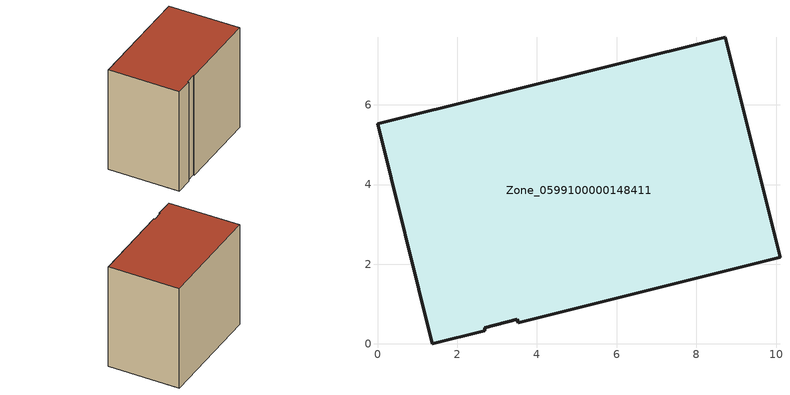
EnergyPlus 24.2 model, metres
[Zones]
Zone_0599100000148411
 floor ground (C_G): 3.53,0.54 3.51,0.62 2.69,0.41 2.69,0.33 1.38,0 0,5.53 8.72,7.7 10.1,2.17 z0
 wall outside (C_F): 3.53,0.54 10.1,2.17 8.72,7.7 0,5.53 1.38,0 2.69,0.33 2.69,0.41 3.51,0.62 3.53,0.54 z0:8.48
 roof outside (C_R): 3.51,0.62 3.53,0.54 10.1,2.17 8.72,7.7 0,5.53 1.38,0 2.69,0.33 2.69,0.41 z8.48
[BUILDING]
Pand.0599100000148411: North Axis=0; Terrain=City; Loads Convergence Tolerance Value=0.04; Temperature Convergence Tolerance Value=0.4; Solar Distribution=FullExterior; Maximum Number of Warmup Days=25; Minimum Number of Warmup Days=1
[Site:Location]
Rotterdam.The.Hague.AP_ZH_NLD Design_Conditions: Latitude=51.96; Longitude=4.45; Time Zone=1; Elevation=-4.5
[SITE:GROUNDTEMPERATURE:BUILDINGSURFACE]
18, 18, 18, 18, 18, 18, 18, 18, 18, 18, 18, 18
[MATERIAL] Thermal Absorptance=0.9; Solar Absorptance=0.7; Visible Absorptance=0.7
Name | Roughness | Thickness | Conductivity | Density | Specific Heat
G.TC.1975-1991 | MediumSmooth | 0.15 | 0.288461 | 540 | 1210
F.TC.1975-1991 | Rough | 0.3 | 0.230769 | 1920 | 840
R.TC.1975-1991 | MediumRough | 0.2 | 0.153846 | 1500 | 1000
[CONSTRUCTION]
C_G: G.TC.1975-1991
C_F: F.TC.1975-1991
C_R: R.TC.1975-1991
[ZONE]
Zone_0599100000148411: Type=1; Multiplier=1; Ceiling Height=Autocalculate; Volume=Autocalculate; Floor Area=autocalculate; Part of Total Floor Area=Yes
[ZONEINFILTRATION:DESIGNFLOWRATE]
Infil_Zone_0599100000148411: Zone or ZoneList or Space or SpaceList=Zone_0599100000148411; Schedule=AlwaysOn; Design Flow Rate Calculation Method=Flow/Area; Flow Rate per Floor Area=0.003; Constant Term Coefficient=1; Temperature Term Coefficient=0; Velocity Term Coefficient=0; Velocity Squared Term Coefficient=0
[HVACTEMPLATE:ZONE:IDEALLOADSAIRSYSTEM]
Zone_0599100000148411: Maximum Heating Supply Air Temperature=50; Minimum Cooling Supply Air Temperature=13; Maximum Heating Supply Air Humidity Ratio=0.0156; Minimum Cooling Supply Air Humidity Ratio=0.0077; Heating Limit=NoLimit; Cooling Limit=NoLimit; Dehumidification Control Type=ConstantSensibleHeatRatio; Cooling Sensible Heat Ratio=0.7; Dehumidification Setpoint=60; Humidification Control Type=None; Humidification Setpoint=30; Outdoor Air Method=None; Outdoor Air Flow Rate per Person=0.00944; Outdoor Air Flow Rate per Zone Floor Area=0; Outdoor Air Flow Rate per Zone=0; Demand Controlled Ventilation Type=None; Outdoor Air Economizer Type=NoEconomizer; Heat Recovery Type=None; Sensible Heat Recovery Effectiveness=0.7; Latent Heat Recovery Effectiveness=0.65
[ZONECONTROL:THERMOSTAT]
ThermostatControl_Zone_0599100000148411: Zone or ZoneList=Zone_0599100000148411; Control Type Schedule=DualSetpointControlType; Control 1=Thermostat_Zone_0599100000148411; Temperature Difference Between Cutout And Setpoint=0
[THERMOSTATSETPOINT:DUALSETPOINT]
Thermostat_Zone_0599100000148411: Heating Setpoint Temperature Schedule=HeatingSetpoint_Zone_0599100000148411; Cooling Setpoint Temperature Schedule=CoolingSetpoint_Zone_0599100000148411
[SCHEDULE:COMPACT]
HeatingSetpoint_Zone_0599100000148411: Through: 12/31, For: AllDays, Until: 24:00, 21
CoolingSetpoint_Zone_0599100000148411: Through: 12/31, For: AllDays, Until: 24:00, 24
DualSetpointControlType: Through: 12/31, For: AllDays, Until: 24:00, 4
AlwaysOn: Through: 12/31, For: AllDays, Until: 24:00, 1
